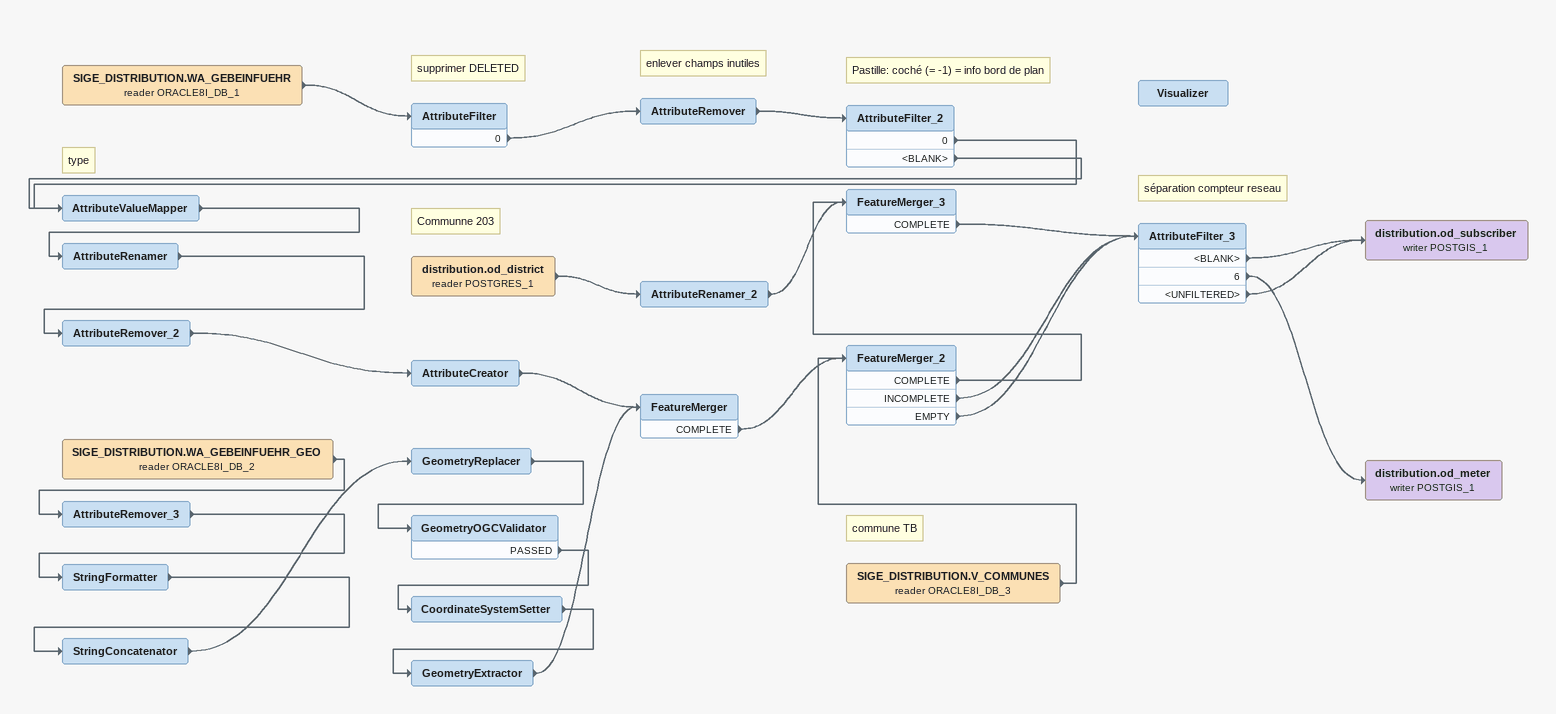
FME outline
SIGE_DISTRIBUTION.WA_GEBEINFUEHR (reader ORACLE8I_DB_1)
    -> AttributeFilter
Note: supprimer DELETED
AttributeFilter
    0 -> AttributeRemover
Note: enlever champs inutiles
AttributeRemover
    -> AttributeFilter_2
Note: Pastille: coché (= -1) = info bord de plan
AttributeFilter_2
    0 -> AttributeValueMapper
    <BLANK> -> AttributeValueMapper
Note: type
AttributeValueMapper
    -> AttributeRenamer
AttributeRenamer
    -> AttributeRemover_2
AttributeRemover_2
    -> AttributeCreator
AttributeCreator
    -> FeatureMerger
SIGE_DISTRIBUTION.WA_GEBEINFUEHR_GEO (reader ORACLE8I_DB_2)
    -> AttributeRemover_3
AttributeRemover_3
    -> StringFormatter
StringFormatter
    -> StringConcatenator
StringConcatenator
    -> GeometryReplacer
GeometryReplacer
    -> GeometryOGCValidator
GeometryOGCValidator
    PASSED -> CoordinateSystemSetter
CoordinateSystemSetter
    -> GeometryExtractor
GeometryExtractor
    -> FeatureMerger
FeatureMerger
    COMPLETE -> FeatureMerger_2
Note: Communne 203
distribution.od_district (reader POSTGRES_1)
    -> AttributeRenamer_2
AttributeRenamer_2
    -> FeatureMerger_3
Note: commune TB
SIGE_DISTRIBUTION.V_COMMUNES (reader ORACLE8I_DB_3)
    -> FeatureMerger_2
FeatureMerger_2
    COMPLETE -> FeatureMerger_3
    INCOMPLETE -> AttributeFilter_3
    EMPTY -> AttributeFilter_3
FeatureMerger_3
    COMPLETE -> AttributeFilter_3
Note: séparation compteur reseau
AttributeFilter_3
    <BLANK> -> distribution.od_subscriber (writer POSTGIS_1)
    6 -> distribution.od_meter (writer POSTGIS_1)
    <UNFILTERED> -> distribution.od_subscriber (writer POSTGIS_1)
distribution.od_subscriber (writer POSTGIS_1)
distribution.od_meter (writer POSTGIS_1)
Visualizer
